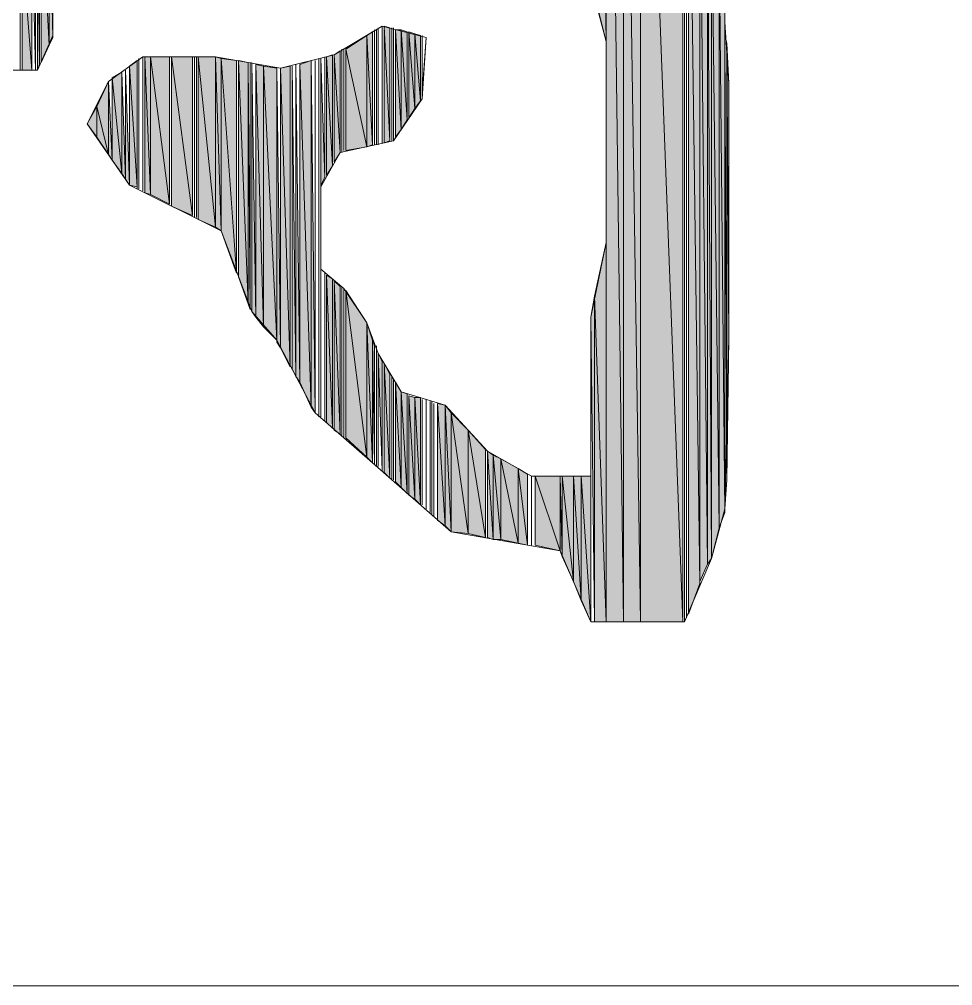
# Model space of a CAD drawing. Header units: millimetres. Extents: x -30643 to 86172, y -19411 to 63186.
# Drawn here: x 82654.3 to 82997.4, y 258.6 to 613.6 of the extents above; entities that cross this region are included whole.
import ezdxf

# ---------------------------------------------------------------- set-up
doc = ezdxf.new("R2010")
doc.units = ezdxf.units.MM

msp = doc.modelspace()

# ---------------------------------------------------------------- hatches: boundary and pattern name
h = msp.add_hatch(color=0)
h.dxf.hatch_style = 2
h.paths.add_polyline_path([(82865.78, 621.67), (82870, 605.48), (82865.78, 884.84)])
h = msp.add_hatch(color=0)
h.dxf.hatch_style = 2
h.paths.add_polyline_path([(82870, 605.48), (82870, 884.84), (82865.78, 884.84)])
h = msp.add_hatch(color=0)
h.dxf.hatch_style = 2
h.paths.add_polyline_path([(82870, 392.27), (82876.33, 392.27), (82870, 884.84)])
h = msp.add_hatch(color=0)
h.dxf.hatch_style = 2
h.paths.add_polyline_path([(82876.33, 392.27), (82876.33, 884.84), (82870, 884.84)])
h = msp.add_hatch(color=0)
h.dxf.hatch_style = 2
h.paths.add_polyline_path([(82876.33, 392.27), (82882.66, 392.27), (82876.33, 805.33)])
h = msp.add_hatch(color=0)
h.dxf.hatch_style = 2
h.paths.add_polyline_path([(82882.66, 392.27), (82882.66, 803.22), (82876.33, 805.33)])
h = msp.add_hatch(color=0)
h.dxf.hatch_style = 2
h.paths.add_polyline_path([(82882.66, 392.27), (82898.14, 392.27), (82882.66, 803.22)])
h = msp.add_hatch(color=0)
h.dxf.hatch_style = 2
h.paths.add_polyline_path([(82898.14, 392.27), (82898.14, 797.59), (82882.66, 803.22)])
h = msp.add_hatch(color=0)
h.dxf.hatch_style = 2
h.paths.add_polyline_path([(82900.26, 395.08), (82904.48, 406.34), (82900.26, 719.48)])
h = msp.add_hatch(color=0)
h.dxf.hatch_style = 2
h.paths.add_polyline_path([(82904.48, 406.34), (82904.48, 719.48), (82900.26, 719.48)])
h = msp.add_hatch(color=0)
h.dxf.hatch_style = 2
h.paths.add_polyline_path([(82904.48, 407.04), (82907.29, 413.38), (82904.48, 682.89)])
h = msp.add_hatch(color=0)
h.dxf.hatch_style = 2
h.paths.add_polyline_path([(82907.29, 413.38), (82907.29, 668.81), (82904.48, 682.89)])
h = msp.add_hatch(color=0)
h.dxf.hatch_style = 2
h.paths.add_polyline_path([(82666.63, 606.89), (82666.63, 673.74), (82665.23, 669.52)])
h = msp.add_hatch(color=0)
h.dxf.hatch_style = 2
h.paths.add_polyline_path([(82665.23, 604.07), (82665.23, 669.52), (82662.41, 660.37)])
h = msp.add_hatch(color=0)
h.dxf.hatch_style = 2
h.paths.add_polyline_path([(82665.23, 604.07), (82666.63, 606.89), (82665.23, 669.52)])
h = msp.add_hatch(color=0)
h.dxf.hatch_style = 2
h.paths.add_polyline_path([(82907.29, 413.38), (82908.7, 415.49), (82907.29, 668.81)])
h = msp.add_hatch(color=0)
h.dxf.hatch_style = 2
h.paths.add_polyline_path([(82908.7, 415.49), (82908.7, 663.89), (82907.29, 668.81)])
h = msp.add_hatch(color=0)
h.dxf.hatch_style = 2
h.paths.add_polyline_path([(82908.7, 415.49), (82911.51, 426.75), (82908.7, 663.89)])
h = msp.add_hatch(color=0)
h.dxf.hatch_style = 2
h.paths.add_polyline_path([(82911.51, 426.75), (82911.51, 646.3), (82908.7, 663.89)])
h = msp.add_hatch(color=0)
h.dxf.hatch_style = 2
h.paths.add_polyline_path([(82662.41, 597.74), (82665.23, 604.07), (82662.41, 660.37)])
h = msp.add_hatch(color=0)
h.dxf.hatch_style = 2
h.paths.add_polyline_path([(82661.71, 597.04), (82661.71, 658.96), (82661, 655.44)])
h = msp.add_hatch(color=0)
h.dxf.hatch_style = 2
h.paths.add_polyline_path([(82660.3, 594.93), (82660.3, 654.74), (82658.89, 650.52)])
h = msp.add_hatch(color=0)
h.dxf.hatch_style = 2
h.paths.add_polyline_path([(82661, 594.93), (82661.71, 597.04), (82661, 655.44)])
h = msp.add_hatch(color=0)
h.dxf.hatch_style = 2
h.paths.add_polyline_path([(82658.89, 594.93), (82658.89, 650.52), (82655.38, 640.67)])
h = msp.add_hatch(color=0)
h.dxf.hatch_style = 2
h.paths.add_polyline_path([(82911.51, 426.75), (82913.63, 432.38), (82911.51, 646.3)])
h = msp.add_hatch(color=0)
h.dxf.hatch_style = 2
h.paths.add_polyline_path([(82913.63, 432.38), (82913.63, 637.15), (82911.51, 646.3)])
h = msp.add_hatch(color=0)
h.dxf.hatch_style = 2
h.paths.add_polyline_path([(82655.38, 594.93), (82655.38, 640.67), (82655.38, 638.56)])
h = msp.add_hatch(color=0)
h.dxf.hatch_style = 2
h.paths.add_polyline_path([(82655.38, 594.93), (82658.89, 594.93), (82655.38, 640.67)])
h = msp.add_hatch(color=0)
h.dxf.hatch_style = 2
h.paths.add_polyline_path([(82788.37, 568.19), (82790.48, 568.89), (82788.37, 611.11)])
h = msp.add_hatch(color=0)
h.dxf.hatch_style = 2
h.paths.add_polyline_path([(82790.48, 568.89), (82790.48, 610.41), (82788.37, 611.11)])
h = msp.add_hatch(color=0)
h.dxf.hatch_style = 2
h.paths.add_polyline_path([(82913.63, 433.78), (82913.63, 607.59), (82913.63, 612.52)])
h = msp.add_hatch(color=0)
h.dxf.hatch_style = 2
h.paths.add_polyline_path([(82782.04, 566.78), (82782.04, 607.59), (82774.3, 602.67)])
h = msp.add_hatch(color=0)
h.dxf.hatch_style = 2
h.paths.add_polyline_path([(82784.15, 567.48), (82784.15, 609), (82782.04, 607.59)])
h = msp.add_hatch(color=0)
h.dxf.hatch_style = 2
h.paths.add_polyline_path([(82782.04, 566.78), (82784.15, 567.48), (82782.04, 607.59)])
h = msp.add_hatch(color=0)
h.dxf.hatch_style = 2
h.paths.add_polyline_path([(82792.59, 570.3), (82794.7, 573.11), (82792.59, 609.7)])
h = msp.add_hatch(color=0)
h.dxf.hatch_style = 2
h.paths.add_polyline_path([(82794.7, 573.11), (82794.7, 609.7), (82792.59, 609.7)])
h = msp.add_hatch(color=0)
h.dxf.hatch_style = 2
h.paths.add_polyline_path([(82794.7, 573.11), (82796.81, 576.63), (82794.7, 609.7)])
h = msp.add_hatch(color=0)
h.dxf.hatch_style = 2
h.paths.add_polyline_path([(82796.81, 576.63), (82796.81, 609), (82794.7, 609.7)])
h = msp.add_hatch(color=0)
h.dxf.hatch_style = 2
h.paths.add_polyline_path([(82797.52, 577.34), (82799.63, 580.85), (82797.52, 609)])
h = msp.add_hatch(color=0)
h.dxf.hatch_style = 2
h.paths.add_polyline_path([(82799.63, 580.85), (82799.63, 608.3), (82797.52, 609)])
h = msp.add_hatch(color=0)
h.dxf.hatch_style = 2
h.paths.add_polyline_path([(82799.63, 580.85), (82801.74, 583.67), (82799.63, 608.3)])
h = msp.add_hatch(color=0)
h.dxf.hatch_style = 2
h.paths.add_polyline_path([(82801.74, 583.67), (82801.74, 607.59), (82799.63, 608.3)])
h = msp.add_hatch(color=0)
h.dxf.hatch_style = 2
h.paths.add_polyline_path([(82802.44, 584.37), (82802.44, 586.48), (82802.44, 607.59)])
h = msp.add_hatch(color=0)
h.dxf.hatch_style = 2
h.paths.add_polyline_path([(82913.63, 433.78), (82914.33, 444.34), (82913.63, 607.59)])
h = msp.add_hatch(color=0)
h.dxf.hatch_style = 2
h.paths.add_polyline_path([(82914.33, 444.34), (82914.33, 604.78), (82913.63, 607.59)])
h = msp.add_hatch(color=0)
h.dxf.hatch_style = 2
h.paths.add_polyline_path([(82914.33, 444.34), (82915.03, 496.41), (82914.33, 604.78)])
h = msp.add_hatch(color=0)
h.dxf.hatch_style = 2
h.paths.add_polyline_path([(82915.03, 496.41), (82915.03, 590), (82914.33, 604.78)])
h = msp.add_hatch(color=0)
h.dxf.hatch_style = 2
h.paths.add_polyline_path([(82769.37, 559.74), (82769.37, 600.56), (82767.26, 599.85)])
h = msp.add_hatch(color=0)
h.dxf.hatch_style = 2
h.paths.add_polyline_path([(82772.19, 564.67), (82772.19, 601.96), (82770.07, 600.56)])
h = msp.add_hatch(color=0)
h.dxf.hatch_style = 2
h.paths.add_polyline_path([(82770.07, 561.15), (82772.19, 564.67), (82770.07, 600.56)])
h = msp.add_hatch(color=0)
h.dxf.hatch_style = 2
h.paths.add_polyline_path([(82774.3, 565.37), (82782.04, 566.78), (82774.3, 602.67)])
h = msp.add_hatch(color=0)
h.dxf.hatch_style = 2
h.paths.add_polyline_path([(82697.6, 552), (82697.6, 598.45), (82694.78, 596.33)])
h = msp.add_hatch(color=0)
h.dxf.hatch_style = 2
h.paths.add_polyline_path([(82700.41, 549.89), (82702.52, 549.19), (82700.41, 599.85)])
h = msp.add_hatch(color=0)
h.dxf.hatch_style = 2
h.paths.add_polyline_path([(82702.52, 549.19), (82702.52, 599.85), (82700.41, 599.85)])
h = msp.add_hatch(color=0)
h.dxf.hatch_style = 2
h.paths.add_polyline_path([(82702.52, 549.19), (82709.56, 545.67), (82702.52, 599.85)])
h = msp.add_hatch(color=0)
h.dxf.hatch_style = 2
h.paths.add_polyline_path([(82709.56, 545.67), (82709.56, 599.85), (82702.52, 599.85)])
h = msp.add_hatch(color=0)
h.dxf.hatch_style = 2
h.paths.add_polyline_path([(82710.26, 544.97), (82718, 541.45), (82710.26, 599.85)])
h = msp.add_hatch(color=0)
h.dxf.hatch_style = 2
h.paths.add_polyline_path([(82718, 541.45), (82718, 599.85), (82710.26, 599.85)])
h = msp.add_hatch(color=0)
h.dxf.hatch_style = 2
h.paths.add_polyline_path([(82720.11, 540.04), (82726.45, 537.23), (82720.11, 599.85)])
h = msp.add_hatch(color=0)
h.dxf.hatch_style = 2
h.paths.add_polyline_path([(82726.45, 537.23), (82726.45, 599.85), (82720.11, 599.85)])
h = msp.add_hatch(color=0)
h.dxf.hatch_style = 2
h.paths.add_polyline_path([(82726.45, 537.23), (82728.56, 535.82), (82726.45, 599.85)])
h = msp.add_hatch(color=0)
h.dxf.hatch_style = 2
h.paths.add_polyline_path([(82728.56, 535.82), (82728.56, 599.15), (82726.45, 599.85)])
h = msp.add_hatch(color=0)
h.dxf.hatch_style = 2
h.paths.add_polyline_path([(82728.56, 535.82), (82734.19, 520.34), (82728.56, 599.15)])
h = msp.add_hatch(color=0)
h.dxf.hatch_style = 2
h.paths.add_polyline_path([(82734.19, 520.34), (82734.19, 598.45), (82728.56, 599.15)])
h = msp.add_hatch(color=0)
h.dxf.hatch_style = 2
h.paths.add_polyline_path([(82734.89, 518.93), (82738.41, 509.08), (82734.89, 598.45)])
h = msp.add_hatch(color=0)
h.dxf.hatch_style = 2
h.paths.add_polyline_path([(82738.41, 509.08), (82738.41, 597.74), (82734.89, 598.45)])
h = msp.add_hatch(color=0)
h.dxf.hatch_style = 2
h.paths.add_polyline_path([(82738.41, 509.08), (82739.11, 506.97), (82738.41, 597.74)])
h = msp.add_hatch(color=0)
h.dxf.hatch_style = 2
h.paths.add_polyline_path([(82739.82, 506.26), (82741.22, 504.15), (82739.82, 597.74)])
h = msp.add_hatch(color=0)
h.dxf.hatch_style = 2
h.paths.add_polyline_path([(82741.22, 504.15), (82744.04, 500.63), (82741.22, 597.04)])
h = msp.add_hatch(color=0)
h.dxf.hatch_style = 2
h.paths.add_polyline_path([(82744.04, 500.63), (82744.04, 596.33), (82741.22, 597.04)])
h = msp.add_hatch(color=0)
h.dxf.hatch_style = 2
h.paths.add_polyline_path([(82756, 482.34), (82757.41, 480.23), (82756, 597.04)])
h = msp.add_hatch(color=0)
h.dxf.hatch_style = 2
h.paths.add_polyline_path([(82761.63, 471.08), (82761.63, 598.45), (82757.41, 597.04)])
h = msp.add_hatch(color=0)
h.dxf.hatch_style = 2
h.paths.add_polyline_path([(82757.41, 480.23), (82761.63, 471.08), (82757.41, 597.04)])
h = msp.add_hatch(color=0)
h.dxf.hatch_style = 2
h.paths.add_polyline_path([(82761.63, 471.08), (82763.04, 468.97), (82761.63, 598.45)])
h = msp.add_hatch(color=0)
h.dxf.hatch_style = 2
h.paths.add_polyline_path([(82765.15, 552.71), (82766.56, 555.52), (82765.15, 599.15)])
h = msp.add_hatch(color=0)
h.dxf.hatch_style = 2
h.paths.add_polyline_path([(82767.26, 556.22), (82769.37, 559.74), (82767.26, 599.85)])
h = msp.add_hatch(color=0)
h.dxf.hatch_style = 2
h.paths.add_polyline_path([(82691.97, 556.93), (82691.97, 594.22), (82688.45, 592.11)])
h = msp.add_hatch(color=0)
h.dxf.hatch_style = 2
h.paths.add_polyline_path([(82691.97, 556.93), (82693.37, 554.82), (82691.97, 594.22)])
h = msp.add_hatch(color=0)
h.dxf.hatch_style = 2
h.paths.add_polyline_path([(82693.37, 554.82), (82694.78, 552.71), (82693.37, 594.93)])
h = msp.add_hatch(color=0)
h.dxf.hatch_style = 2
h.paths.add_polyline_path([(82694.78, 552.71), (82697.6, 552), (82694.78, 596.33)])
h = msp.add_hatch(color=0)
h.dxf.hatch_style = 2
h.paths.add_polyline_path([(82744.04, 500.63), (82748.96, 495.71), (82744.04, 596.33)])
h = msp.add_hatch(color=0)
h.dxf.hatch_style = 2
h.paths.add_polyline_path([(82748.96, 495.71), (82748.96, 595.63), (82744.04, 596.33)])
h = msp.add_hatch(color=0)
h.dxf.hatch_style = 2
h.paths.add_polyline_path([(82748.96, 495), (82750.37, 492.89), (82748.96, 595.63)])
h = msp.add_hatch(color=0)
h.dxf.hatch_style = 2
h.paths.add_polyline_path([(82753.89, 485.86), (82753.89, 596.33), (82750.37, 595.63)])
h = msp.add_hatch(color=0)
h.dxf.hatch_style = 2
h.paths.add_polyline_path([(82750.37, 492.89), (82753.89, 485.86), (82750.37, 595.63)])
h = msp.add_hatch(color=0)
h.dxf.hatch_style = 2
h.paths.add_polyline_path([(82754.59, 485.15), (82756, 482.34), (82754.59, 596.33)])
h = msp.add_hatch(color=0)
h.dxf.hatch_style = 2
h.paths.add_polyline_path([(82687.04, 563.97), (82687.04, 590.71), (82682.82, 581.56)])
h = msp.add_hatch(color=0)
h.dxf.hatch_style = 2
h.paths.add_polyline_path([(82687.04, 563.97), (82688.45, 561.85), (82687.04, 590.71)])
h = msp.add_hatch(color=0)
h.dxf.hatch_style = 2
h.paths.add_polyline_path([(82688.45, 561.85), (82691.97, 556.93), (82688.45, 592.11)])
h = msp.add_hatch(color=0)
h.dxf.hatch_style = 2
h.paths.add_polyline_path([(82682.82, 570.3), (82682.82, 581.56), (82679.3, 575.22)])
h = msp.add_hatch(color=0)
h.dxf.hatch_style = 2
h.paths.add_polyline_path([(82682.82, 570.3), (82687.04, 563.97), (82682.82, 581.56)])
h = msp.add_hatch(color=0)
h.dxf.hatch_style = 2
h.paths.add_polyline_path([(82870, 392.27), (82870, 531.6), (82865.78, 511.89)])
h = msp.add_hatch(color=0)
h.dxf.hatch_style = 2
h.paths.add_polyline_path([(82767.26, 465.45), (82769.37, 463.34), (82767.26, 519.63)])
h = msp.add_hatch(color=0)
h.dxf.hatch_style = 2
h.paths.add_polyline_path([(82769.37, 463.34), (82769.37, 518.23), (82767.26, 519.63)])
h = msp.add_hatch(color=0)
h.dxf.hatch_style = 2
h.paths.add_polyline_path([(82770.07, 462.64), (82772.19, 461.23), (82770.07, 517.52)])
h = msp.add_hatch(color=0)
h.dxf.hatch_style = 2
h.paths.add_polyline_path([(82772.19, 461.23), (82772.19, 515.41), (82770.07, 517.52)])
h = msp.add_hatch(color=0)
h.dxf.hatch_style = 2
h.paths.add_polyline_path([(82774.3, 459.82), (82782.04, 452.78), (82774.3, 514)])
h = msp.add_hatch(color=0)
h.dxf.hatch_style = 2
h.paths.add_polyline_path([(82782.04, 452.78), (82782.04, 502.04), (82774.3, 514)])
h = msp.add_hatch(color=0)
h.dxf.hatch_style = 2
h.paths.add_polyline_path([(82865.78, 392.27), (82865.78, 511.89), (82864.37, 504.15)])
h = msp.add_hatch(color=0)
h.dxf.hatch_style = 2
h.paths.add_polyline_path([(82865.78, 392.27), (82870, 392.27), (82865.78, 511.89)])
h = msp.add_hatch(color=0)
h.dxf.hatch_style = 2
h.paths.add_polyline_path([(82782.04, 452.78), (82784.15, 450.67), (82782.04, 502.04)])
h = msp.add_hatch(color=0)
h.dxf.hatch_style = 2
h.paths.add_polyline_path([(82784.15, 450.67), (82784.15, 495.71), (82782.04, 502.04)])
h = msp.add_hatch(color=0)
h.dxf.hatch_style = 2
h.paths.add_polyline_path([(82784.85, 449.97), (82784.85, 493.6), (82784.15, 495.71)])
h = msp.add_hatch(color=0)
h.dxf.hatch_style = 2
h.paths.add_polyline_path([(82787.67, 447.86), (82787.67, 487.97), (82786.26, 490.78)])
h = msp.add_hatch(color=0)
h.dxf.hatch_style = 2
h.paths.add_polyline_path([(82788.37, 447.15), (82790.48, 445.04), (82788.37, 487.26)])
h = msp.add_hatch(color=0)
h.dxf.hatch_style = 2
h.paths.add_polyline_path([(82790.48, 445.04), (82790.48, 483.04), (82788.37, 487.26)])
h = msp.add_hatch(color=0)
h.dxf.hatch_style = 2
h.paths.add_polyline_path([(82792.59, 443.64), (82794.7, 441.53), (82792.59, 480.23)])
h = msp.add_hatch(color=0)
h.dxf.hatch_style = 2
h.paths.add_polyline_path([(82794.7, 441.53), (82794.7, 476.71), (82792.59, 480.23)])
h = msp.add_hatch(color=0)
h.dxf.hatch_style = 2
h.paths.add_polyline_path([(82794.7, 441.53), (82796.81, 439.41), (82794.7, 476.71)])
h = msp.add_hatch(color=0)
h.dxf.hatch_style = 2
h.paths.add_polyline_path([(82796.81, 439.41), (82796.81, 476.01), (82794.7, 476.71)])
h = msp.add_hatch(color=0)
h.dxf.hatch_style = 2
h.paths.add_polyline_path([(82797.52, 438.71), (82799.63, 437.3), (82797.52, 475.3)])
h = msp.add_hatch(color=0)
h.dxf.hatch_style = 2
h.paths.add_polyline_path([(82799.63, 437.3), (82799.63, 474.6), (82797.52, 475.3)])
h = msp.add_hatch(color=0)
h.dxf.hatch_style = 2
h.paths.add_polyline_path([(82799.63, 437.3), (82801.74, 435.19), (82799.63, 474.6)])
h = msp.add_hatch(color=0)
h.dxf.hatch_style = 2
h.paths.add_polyline_path([(82801.74, 435.19), (82801.74, 474.6), (82799.63, 474.6)])
h = msp.add_hatch(color=0)
h.dxf.hatch_style = 2
h.paths.add_polyline_path([(82808.07, 429.56), (82810.89, 427.45), (82808.07, 472.49)])
h = msp.add_hatch(color=0)
h.dxf.hatch_style = 2
h.paths.add_polyline_path([(82810.89, 427.45), (82810.89, 471.78), (82808.07, 472.49)])
h = msp.add_hatch(color=0)
h.dxf.hatch_style = 2
h.paths.add_polyline_path([(82810.89, 427.45), (82813, 425.34), (82810.89, 471.78)])
h = msp.add_hatch(color=0)
h.dxf.hatch_style = 2
h.paths.add_polyline_path([(82813, 425.34), (82813, 468.97), (82810.89, 471.78)])
h = msp.add_hatch(color=0)
h.dxf.hatch_style = 2
h.paths.add_polyline_path([(82813, 425.34), (82819.33, 424.64), (82813, 468.97)])
h = msp.add_hatch(color=0)
h.dxf.hatch_style = 2
h.paths.add_polyline_path([(82819.33, 424.64), (82819.33, 462.64), (82813, 468.97)])
h = msp.add_hatch(color=0)
h.dxf.hatch_style = 2
h.paths.add_polyline_path([(82819.33, 424.64), (82825.67, 423.23), (82819.33, 462.64)])
h = msp.add_hatch(color=0)
h.dxf.hatch_style = 2
h.paths.add_polyline_path([(82825.67, 423.23), (82825.67, 455.6), (82819.33, 462.64)])
h = msp.add_hatch(color=0)
h.dxf.hatch_style = 2
h.paths.add_polyline_path([(82826.37, 423.23), (82828.48, 422.53), (82826.37, 454.89)])
h = msp.add_hatch(color=0)
h.dxf.hatch_style = 2
h.paths.add_polyline_path([(82828.48, 422.53), (82828.48, 453.49), (82826.37, 454.89)])
h = msp.add_hatch(color=0)
h.dxf.hatch_style = 2
h.paths.add_polyline_path([(82828.48, 422.53), (82831.29, 422.53), (82828.48, 453.49)])
h = msp.add_hatch(color=0)
h.dxf.hatch_style = 2
h.paths.add_polyline_path([(82831.29, 422.53), (82831.29, 452.08), (82828.48, 453.49)])
h = msp.add_hatch(color=0)
h.dxf.hatch_style = 2
h.paths.add_polyline_path([(82831.29, 422.53), (82837.63, 421.12), (82831.29, 452.08)])
h = msp.add_hatch(color=0)
h.dxf.hatch_style = 2
h.paths.add_polyline_path([(82837.63, 421.12), (82837.63, 448.56), (82831.29, 452.08)])
h = msp.add_hatch(color=0)
h.dxf.hatch_style = 2
h.paths.add_polyline_path([(82837.63, 421.12), (82841.15, 420.41), (82837.63, 448.56)])
h = msp.add_hatch(color=0)
h.dxf.hatch_style = 2
h.paths.add_polyline_path([(82841.15, 420.41), (82841.15, 446.45), (82837.63, 448.56)])
h = msp.add_hatch(color=0)
h.dxf.hatch_style = 2
h.paths.add_polyline_path([(82843.96, 420.41), (82853.11, 418.3), (82843.96, 445.75)])
h = msp.add_hatch(color=0)
h.dxf.hatch_style = 2
h.paths.add_polyline_path([(82853.11, 418.3), (82853.11, 445.75), (82843.96, 445.75)])
h = msp.add_hatch(color=0)
h.dxf.hatch_style = 2
h.paths.add_polyline_path([(82853.11, 418.3), (82853.81, 416.19), (82853.11, 445.75)])
h = msp.add_hatch(color=0)
h.dxf.hatch_style = 2
h.paths.add_polyline_path([(82853.81, 416.19), (82858.03, 407.04), (82853.81, 445.75)])
h = msp.add_hatch(color=0)
h.dxf.hatch_style = 2
h.paths.add_polyline_path([(82858.03, 407.04), (82858.03, 445.75), (82853.81, 445.75)])
h = msp.add_hatch(color=0)
h.dxf.hatch_style = 2
h.paths.add_polyline_path([(82858.03, 407.04), (82860.85, 400.01), (82858.03, 445.75)])
h = msp.add_hatch(color=0)
h.dxf.hatch_style = 2
h.paths.add_polyline_path([(82860.85, 400.01), (82860.85, 445.75), (82858.03, 445.75)])
h = msp.add_hatch(color=0)
h.dxf.hatch_style = 2
h.paths.add_polyline_path([(82860.85, 400.01), (82864.37, 392.27), (82860.85, 445.75)])
h = msp.add_hatch(color=0)
h.dxf.hatch_style = 2
h.paths.add_polyline_path([(82864.37, 392.27), (82864.37, 445.75), (82860.85, 445.75)])

# ---------------------------------------------------------------- linework, layer by layer
at = {"color": 0, "lineweight": 0}
for points in [[(82865.78, 621.67), (82870, 605.48), (82865.78, 884.84)], [(82870, 605.48), (82870, 884.84), (82865.78, 884.84)], [(82870, 392.27), (82876.33, 392.27), (82870, 884.84)], [(82876.33, 392.27), (82876.33, 884.84), (82870, 884.84)], [(82876.33, 392.27), (82882.66, 392.27), (82876.33, 805.33)], [(82882.66, 392.27), (82882.66, 803.22), (82876.33, 805.33)], [(82882.66, 392.27), (82898.14, 392.27), (82882.66, 803.22)], [(82898.14, 392.27), (82898.14, 797.59), (82882.66, 803.22)], [(82898.14, 392.27), (82898.14, 797.59)], [(82898.85, 392.27), (82898.85, 797.59)], [(82898.85, 392.27), (82898.85, 797.59)], [(82899.55, 393.67), (82899.55, 797.59)], [(82899.55, 393.67), (82899.55, 719.48)], [(82900.26, 395.08), (82900.26, 719.48)], [(82900.26, 395.08), (82904.48, 406.34), (82900.26, 719.48)], [(82904.48, 406.34), (82904.48, 719.48), (82900.26, 719.48)], [(82904.48, 406.34), (82904.48, 719.48)], [(82904.48, 407.04), (82904.48, 719.48)], [(82904.48, 407.04), (82907.29, 413.38), (82904.48, 682.89)], [(82907.29, 413.38), (82907.29, 668.81), (82904.48, 682.89)], [(82666.63, 606.89), (82666.63, 673.74), (82665.23, 669.52)], [(82666.63, 607.59), (82666.63, 674.44)], [(82666.63, 606.89), (82666.63, 673.74)], [(82665.23, 604.07), (82665.23, 669.52), (82662.41, 660.37)], [(82665.23, 604.07), (82666.63, 606.89), (82665.23, 669.52)], [(82907.29, 413.38), (82908.7, 415.49), (82907.29, 668.81)], [(82908.7, 415.49), (82908.7, 663.89), (82907.29, 668.81)], [(82908.7, 415.49), (82911.51, 426.75), (82908.7, 663.89)], [(82911.51, 426.75), (82911.51, 646.3), (82908.7, 663.89)], [(82662.41, 597.74), (82662.41, 660.37)], [(82662.41, 597.74), (82665.23, 604.07), (82662.41, 660.37)], [(82661.71, 597.04), (82661.71, 658.96), (82661, 655.44)], [(82661.71, 597.04), (82661.71, 658.96)], [(82660.3, 594.93), (82660.3, 654.74), (82658.89, 650.52)], [(82660.3, 594.93), (82660.3, 654.74)], [(82660.3, 594.93), (82660.3, 654.74)], [(82660.3, 594.93), (82660.3, 654.74)], [(82661, 594.93), (82661, 655.44)], [(82661, 594.93), (82661.71, 597.04), (82661, 655.44)], [(82658.89, 594.93), (82658.89, 650.52), (82655.38, 640.67)], [(82658.89, 594.93), (82658.89, 650.52)], [(82911.51, 426.75), (82913.63, 432.38), (82911.51, 646.3)], [(82913.63, 432.38), (82913.63, 637.15), (82911.51, 646.3)], [(82655.38, 594.93), (82655.38, 640.67), (82655.38, 638.56)], [(82655.38, 594.93), (82658.89, 594.93), (82655.38, 640.67)], [(82654.67, 594.93), (82654.67, 638.56)], [(82654.67, 594.93), (82654.67, 638.56)], [(82655.38, 594.93), (82655.38, 638.56)], [(82655.38, 594.93), (82655.38, 638.56)], [(82787.67, 568.19), (82787.67, 611.11)], [(82787.67, 568.19), (82787.67, 611.11)], [(82788.37, 568.19), (82788.37, 611.11)], [(82788.37, 568.19), (82790.48, 568.89), (82788.37, 611.11)], [(82790.48, 568.89), (82790.48, 610.41), (82788.37, 611.11)], [(82913.63, 432.38), (82913.63, 612.52)], [(82913.63, 433.78), (82913.63, 607.59), (82913.63, 612.52)], [(82782.04, 566.78), (82782.04, 607.59), (82774.3, 602.67)], [(82784.15, 567.48), (82784.15, 609), (82782.04, 607.59)], [(82782.04, 566.78), (82784.15, 567.48), (82782.04, 607.59)], [(82784.15, 567.48), (82784.15, 609)], [(82784.85, 567.48), (82784.85, 609.7)], [(82784.85, 567.48), (82784.85, 609.7)], [(82785.56, 567.48), (82785.56, 609.7)], [(82785.56, 567.48), (82785.56, 609.7)], [(82785.56, 567.48), (82785.56, 609.7)], [(82785.56, 567.48), (82785.56, 609.7)], [(82786.26, 567.48), (82786.26, 610.41)], [(82786.26, 567.48), (82786.26, 610.41)], [(82790.48, 568.89), (82790.48, 610.41)], [(82791.19, 568.89), (82791.19, 610.41)], [(82791.19, 568.89), (82791.19, 610.41)], [(82791.89, 568.89), (82791.89, 610.41)], [(82791.89, 568.89), (82791.89, 610.41)], [(82792.59, 570.3), (82792.59, 609.7)], [(82792.59, 570.3), (82794.7, 573.11), (82792.59, 609.7)], [(82794.7, 573.11), (82794.7, 609.7), (82792.59, 609.7)], [(82794.7, 573.11), (82794.7, 609.7)], [(82794.7, 573.11), (82794.7, 609.7)], [(82794.7, 573.11), (82796.81, 576.63), (82794.7, 609.7)], [(82796.81, 576.63), (82796.81, 609), (82794.7, 609.7)], [(82796.81, 576.63), (82796.81, 609)], [(82797.52, 577.34), (82797.52, 609)], [(82797.52, 577.34), (82799.63, 580.85), (82797.52, 609)], [(82799.63, 580.85), (82799.63, 608.3), (82797.52, 609)], [(82799.63, 580.85), (82801.74, 583.67), (82799.63, 608.3)], [(82801.74, 583.67), (82801.74, 607.59), (82799.63, 608.3)], [(82801.74, 583.67), (82801.74, 607.59)], [(82802.44, 584.37), (82802.44, 607.59)], [(82802.44, 584.37), (82802.44, 586.48), (82802.44, 607.59)], [(82802.44, 586.48), (82802.44, 607.59)], [(82913.63, 433.78), (82914.33, 444.34), (82913.63, 607.59)], [(82914.33, 444.34), (82914.33, 604.78), (82913.63, 607.59)], [(82802.44, 586.48), (82803.85, 606.89)], [(82914.33, 444.34), (82915.03, 496.41), (82914.33, 604.78)], [(82915.03, 496.41), (82915.03, 590), (82914.33, 604.78)], [(82769.37, 559.74), (82769.37, 600.56), (82767.26, 599.85)], [(82769.37, 559.74), (82769.37, 600.56)], [(82772.19, 564.67), (82772.19, 601.96), (82770.07, 600.56)], [(82770.07, 561.15), (82770.07, 600.56)], [(82770.07, 561.15), (82772.19, 564.67), (82770.07, 600.56)], [(82772.19, 564.67), (82772.19, 601.96)], [(82772.89, 564.67), (82772.89, 602.67)], [(82772.89, 564.67), (82772.89, 602.67)], [(82773.59, 565.37), (82773.59, 602.67)], [(82773.59, 565.37), (82773.59, 602.67)], [(82774.3, 565.37), (82774.3, 602.67)], [(82774.3, 565.37), (82782.04, 566.78), (82774.3, 602.67)], [(82697.6, 552), (82697.6, 598.45), (82694.78, 596.33)], [(82697.6, 552), (82697.6, 598.45)], [(82697.6, 551.3), (82697.6, 598.45)], [(82697.6, 551.3), (82697.6, 598.45)], [(82698.3, 551.3), (82698.3, 599.15)], [(82698.3, 551.3), (82698.3, 599.15)], [(82699.71, 550.6), (82699.71, 599.85)], [(82699.71, 550.6), (82699.71, 599.85)], [(82700.41, 549.89), (82700.41, 599.85)], [(82700.41, 549.89), (82702.52, 549.19), (82700.41, 599.85)], [(82702.52, 549.19), (82702.52, 599.85), (82700.41, 599.85)], [(82702.52, 549.19), (82702.52, 599.85)], [(82702.52, 549.19), (82702.52, 599.85)], [(82702.52, 549.19), (82709.56, 545.67), (82702.52, 599.85)], [(82709.56, 545.67), (82709.56, 599.85), (82702.52, 599.85)], [(82709.56, 545.67), (82709.56, 599.85)], [(82710.26, 544.97), (82710.26, 599.85)], [(82710.26, 544.97), (82718, 541.45), (82710.26, 599.85)], [(82718, 541.45), (82718, 599.85), (82710.26, 599.85)], [(82718, 541.45), (82718, 599.85)], [(82718.71, 540.74), (82718.71, 599.85)], [(82718.71, 540.74), (82718.71, 599.85)], [(82719.41, 540.74), (82719.41, 599.85)], [(82719.41, 540.74), (82719.41, 599.85)], [(82720.11, 540.04), (82720.11, 599.85)], [(82720.11, 540.04), (82726.45, 537.23), (82720.11, 599.85)], [(82726.45, 537.23), (82726.45, 599.85), (82720.11, 599.85)], [(82726.45, 537.23), (82726.45, 599.85)], [(82726.45, 537.23), (82726.45, 599.85)], [(82726.45, 537.23), (82728.56, 535.82), (82726.45, 599.85)], [(82728.56, 535.82), (82728.56, 599.15), (82726.45, 599.85)], [(82728.56, 535.82), (82734.19, 520.34), (82728.56, 599.15)], [(82734.19, 520.34), (82734.19, 598.45), (82728.56, 599.15)], [(82734.19, 520.34), (82734.19, 598.45)], [(82734.89, 518.93), (82734.89, 598.45)], [(82734.89, 518.93), (82738.41, 509.08), (82734.89, 598.45)], [(82738.41, 509.08), (82738.41, 597.74), (82734.89, 598.45)], [(82738.41, 509.08), (82739.11, 506.97), (82738.41, 597.74)], [(82739.11, 506.97), (82739.11, 597.74)], [(82739.11, 506.97), (82739.11, 597.74)], [(82739.82, 506.26), (82739.82, 597.74)], [(82739.82, 506.26), (82741.22, 504.15), (82739.82, 597.74)], [(82741.22, 504.15), (82741.22, 597.04)], [(82741.22, 504.15), (82744.04, 500.63), (82741.22, 597.04)], [(82744.04, 500.63), (82744.04, 596.33), (82741.22, 597.04)], [(82756, 482.34), (82756, 597.04)], [(82756, 482.34), (82757.41, 480.23), (82756, 597.04)], [(82761.63, 471.08), (82761.63, 598.45), (82757.41, 597.04)], [(82757.41, 480.23), (82757.41, 597.04)], [(82757.41, 480.23), (82761.63, 471.08), (82757.41, 597.04)], [(82761.63, 471.08), (82763.04, 468.97), (82761.63, 598.45)], [(82763.04, 468.97), (82763.04, 598.45)], [(82763.04, 468.97), (82763.04, 598.45)], [(82764.45, 467.56), (82764.45, 599.15)], [(82764.45, 467.56), (82764.45, 599.15)], [(82765.15, 467.56), (82765.15, 599.15)], [(82765.15, 552), (82765.15, 599.15)], [(82765.15, 552.71), (82765.15, 599.15)], [(82765.15, 552.71), (82766.56, 555.52), (82765.15, 599.15)], [(82766.56, 555.52), (82766.56, 599.85)], [(82766.56, 555.52), (82766.56, 599.85)], [(82767.26, 556.22), (82767.26, 599.85)], [(82767.26, 556.22), (82767.26, 599.85)], [(82767.26, 556.22), (82767.26, 599.85)], [(82767.26, 556.22), (82769.37, 559.74), (82767.26, 599.85)], [(82691.97, 556.93), (82691.97, 594.22), (82688.45, 592.11)], [(82691.97, 556.93), (82693.37, 554.82), (82691.97, 594.22)], [(82693.37, 554.82), (82693.37, 594.93)], [(82693.37, 554.82), (82694.78, 552.71), (82693.37, 594.93)], [(82694.78, 552.71), (82694.78, 596.33)], [(82694.78, 552.71), (82697.6, 552), (82694.78, 596.33)], [(82744.04, 500.63), (82748.96, 495.71), (82744.04, 596.33)], [(82748.96, 495.71), (82748.96, 595.63), (82744.04, 596.33)], [(82748.96, 495.71), (82748.96, 595.63)], [(82748.96, 495), (82748.96, 595.63)], [(82748.96, 495), (82750.37, 492.89), (82748.96, 595.63)], [(82753.89, 485.86), (82753.89, 596.33), (82750.37, 595.63)], [(82750.37, 492.89), (82750.37, 595.63)], [(82750.37, 492.89), (82753.89, 485.86), (82750.37, 595.63)], [(82753.89, 485.86), (82753.89, 596.33)], [(82754.59, 485.15), (82754.59, 596.33)], [(82754.59, 485.15), (82756, 482.34), (82754.59, 596.33)], [(82687.04, 563.97), (82687.04, 590.71), (82682.82, 581.56)], [(82687.04, 563.97), (82688.45, 561.85), (82687.04, 590.71)], [(82688.45, 561.85), (82688.45, 592.11)], [(82688.45, 561.85), (82691.97, 556.93), (82688.45, 592.11)], [(82682.82, 570.3), (82682.82, 581.56), (82679.3, 575.22)], [(82682.82, 570.3), (82687.04, 563.97), (82682.82, 581.56)], [(82870, 392.27), (82870, 531.6), (82865.78, 511.89)], [(82765.15, 467.56), (82765.15, 521.74)], [(82765.15, 467.56), (82765.15, 521.74)], [(82765.15, 467.56), (82765.15, 521.74)], [(82766.56, 466.15), (82766.56, 520.34)], [(82766.56, 466.15), (82766.56, 520.34)], [(82767.26, 465.45), (82767.26, 519.63)], [(82767.26, 465.45), (82767.26, 519.63)], [(82767.26, 465.45), (82767.26, 519.63)], [(82767.26, 465.45), (82769.37, 463.34), (82767.26, 519.63)], [(82769.37, 463.34), (82769.37, 518.23), (82767.26, 519.63)], [(82769.37, 463.34), (82769.37, 518.23)], [(82770.07, 462.64), (82770.07, 517.52)], [(82770.07, 462.64), (82772.19, 461.23), (82770.07, 517.52)], [(82772.19, 461.23), (82772.19, 515.41), (82770.07, 517.52)], [(82772.19, 461.23), (82772.19, 515.41)], [(82772.89, 460.52), (82772.89, 515.41)], [(82772.89, 460.52), (82772.89, 515.41)], [(82773.59, 459.82), (82773.59, 514.71)], [(82773.59, 459.82), (82773.59, 514.71)], [(82774.3, 459.82), (82774.3, 514)], [(82774.3, 459.82), (82782.04, 452.78), (82774.3, 514)], [(82782.04, 452.78), (82782.04, 502.04), (82774.3, 514)], [(82865.78, 392.27), (82865.78, 511.89), (82864.37, 504.15)], [(82865.78, 392.27), (82870, 392.27), (82865.78, 511.89)], [(82864.37, 392.27), (82864.37, 504.15)], [(82864.37, 392.27), (82864.37, 504.15)], [(82864.37, 392.27), (82864.37, 504.15)], [(82782.04, 452.78), (82784.15, 450.67), (82782.04, 502.04)], [(82784.15, 450.67), (82784.15, 495.71), (82782.04, 502.04)], [(82784.15, 450.67), (82784.15, 495.71)], [(82784.85, 449.97), (82784.85, 493.6), (82784.15, 495.71)], [(82784.85, 449.97), (82784.85, 493.6)], [(82785.56, 449.97), (82785.56, 493.6)], [(82785.56, 449.97), (82785.56, 493.6)], [(82785.56, 449.27), (82785.56, 492.19)], [(82785.56, 449.27), (82785.56, 492.19)], [(82786.26, 449.27), (82786.26, 490.78)], [(82786.26, 449.27), (82786.26, 490.78)], [(82787.67, 447.86), (82787.67, 487.97), (82786.26, 490.78)], [(82787.67, 447.86), (82787.67, 487.97)], [(82788.37, 447.15), (82788.37, 487.26)], [(82788.37, 447.15), (82790.48, 445.04), (82788.37, 487.26)], [(82790.48, 445.04), (82790.48, 483.04), (82788.37, 487.26)], [(82790.48, 445.04), (82790.48, 483.04)], [(82791.19, 444.34), (82791.19, 482.34)], [(82791.19, 444.34), (82791.19, 482.34)], [(82791.89, 444.34), (82791.89, 481.63)], [(82791.89, 444.34), (82791.89, 481.63)], [(82792.59, 443.64), (82792.59, 480.23)], [(82792.59, 443.64), (82794.7, 441.53), (82792.59, 480.23)], [(82794.7, 441.53), (82794.7, 476.71), (82792.59, 480.23)], [(82794.7, 441.53), (82794.7, 476.71)], [(82794.7, 441.53), (82794.7, 476.71)], [(82794.7, 441.53), (82796.81, 439.41), (82794.7, 476.71)], [(82796.81, 439.41), (82796.81, 476.01), (82794.7, 476.71)], [(82796.81, 439.41), (82796.81, 476.01)], [(82797.52, 438.71), (82797.52, 475.3)], [(82797.52, 438.71), (82799.63, 437.3), (82797.52, 475.3)], [(82799.63, 437.3), (82799.63, 474.6), (82797.52, 475.3)], [(82799.63, 437.3), (82801.74, 435.19), (82799.63, 474.6)], [(82801.74, 435.19), (82801.74, 474.6), (82799.63, 474.6)], [(82801.74, 435.19), (82801.74, 474.6)], [(82802.44, 435.19), (82802.44, 473.89)], [(82802.44, 435.19), (82802.44, 473.89)], [(82802.44, 435.19), (82802.44, 473.89)], [(82802.44, 435.19), (82802.44, 473.89)], [(82803.85, 433.78), (82803.85, 473.89)], [(82803.85, 433.78), (82803.85, 473.89)], [(82805.26, 432.38), (82805.26, 473.19)], [(82805.26, 432.38), (82805.26, 473.19)], [(82805.96, 431.67), (82805.96, 473.19)], [(82805.96, 431.67), (82805.96, 473.19)], [(82806.67, 430.97), (82806.67, 472.49)], [(82806.67, 430.97), (82806.67, 472.49)], [(82808.07, 429.56), (82808.07, 472.49)], [(82808.07, 429.56), (82810.89, 427.45), (82808.07, 472.49)], [(82810.89, 427.45), (82810.89, 471.78), (82808.07, 472.49)], [(82810.89, 427.45), (82813, 425.34), (82810.89, 471.78)], [(82813, 425.34), (82813, 468.97), (82810.89, 471.78)], [(82813, 425.34), (82819.33, 424.64), (82813, 468.97)], [(82819.33, 424.64), (82819.33, 462.64), (82813, 468.97)], [(82819.33, 424.64), (82819.33, 462.64)], [(82819.33, 424.64), (82819.33, 462.64)], [(82819.33, 424.64), (82825.67, 423.23), (82819.33, 462.64)], [(82825.67, 423.23), (82825.67, 455.6), (82819.33, 462.64)], [(82825.67, 423.23), (82825.67, 455.6)], [(82826.37, 423.23), (82826.37, 454.89)], [(82826.37, 423.23), (82828.48, 422.53), (82826.37, 454.89)], [(82828.48, 422.53), (82828.48, 453.49), (82826.37, 454.89)], [(82828.48, 422.53), (82831.29, 422.53), (82828.48, 453.49)], [(82831.29, 422.53), (82831.29, 452.08), (82828.48, 453.49)], [(82831.29, 422.53), (82837.63, 421.12), (82831.29, 452.08)], [(82837.63, 421.12), (82837.63, 448.56), (82831.29, 452.08)], [(82837.63, 421.12), (82841.15, 420.41), (82837.63, 448.56)], [(82841.15, 420.41), (82841.15, 446.45), (82837.63, 448.56)], [(82841.15, 420.41), (82841.15, 446.45)], [(82842.55, 420.41), (82842.55, 445.75)], [(82842.55, 420.41), (82842.55, 445.75)], [(82843.96, 420.41), (82843.96, 445.75)], [(82843.96, 420.41), (82853.11, 418.3), (82843.96, 445.75)], [(82853.11, 418.3), (82853.11, 445.75), (82843.96, 445.75)], [(82853.11, 418.3), (82853.81, 416.19), (82853.11, 445.75)], [(82853.81, 416.19), (82853.81, 445.75)], [(82853.81, 416.19), (82853.81, 445.75)], [(82853.81, 416.19), (82853.81, 445.75)], [(82853.81, 416.19), (82858.03, 407.04), (82853.81, 445.75)], [(82858.03, 407.04), (82858.03, 445.75), (82853.81, 445.75)], [(82858.03, 407.04), (82860.85, 400.01), (82858.03, 445.75)], [(82860.85, 400.01), (82860.85, 445.75), (82858.03, 445.75)], [(82860.85, 400.01), (82864.37, 392.27), (82860.85, 445.75)], [(82864.37, 392.27), (82864.37, 445.75), (82860.85, 445.75)], [(82864.37, 392.27), (82864.37, 445.75)], [(82864.37, 392.27), (82864.37, 445.75)]]:
    msp.add_lwpolyline(points, close=True, dxfattribs=at)
for points in [[(82913.63, 637.15), (82913.63, 612.52), (82915.03, 590), (82915.03, 566.78), (82915.03, 544.26), (82915.03, 520.34), (82915.03, 496.41), (82913.63, 433.78), (82908.7, 415.49), (82898.85, 392.27), (82864.37, 392.27), (82853.11, 418.3), (82813, 425.34), (82784.15, 450.67), (82763.04, 468.97), (82748.96, 495.71), (82739.82, 506.26), (82728.56, 535.82), (82694.78, 552.71), (82679.3, 575.22), (82687.04, 590.71), (82699.71, 599.85), (82726.45, 599.85), (82750.37, 595.63), (82770.07, 600.56), (82787.67, 611.11), (82803.85, 606.89), (82802.44, 584.37), (82791.89, 568.89), (82772.19, 564.67), (82765.15, 552), (82765.15, 533.71), (82765.15, 521.74), (82773.59, 514.71), (82782.04, 502.04), (82786.26, 490.78), (82794.7, 476.71), (82810.89, 471.78), (82826.37, 454.89), (82842.55, 445.75), (82864.37, 445.75), (82864.37, 472.49), (82864.37, 504.15), (82870, 531.6), (82870, 563.97), (82870, 605.48), (82864.37, 628)], [(82666.63, 614.63), (82666.63, 607.59), (82661, 594.93), (82633.56, 594.93)], [(77346.82, 258.57), (84204.88, 258.57)]]:
    msp.add_lwpolyline(points, dxfattribs=at)

doc.saveas('drawing.dxf')
